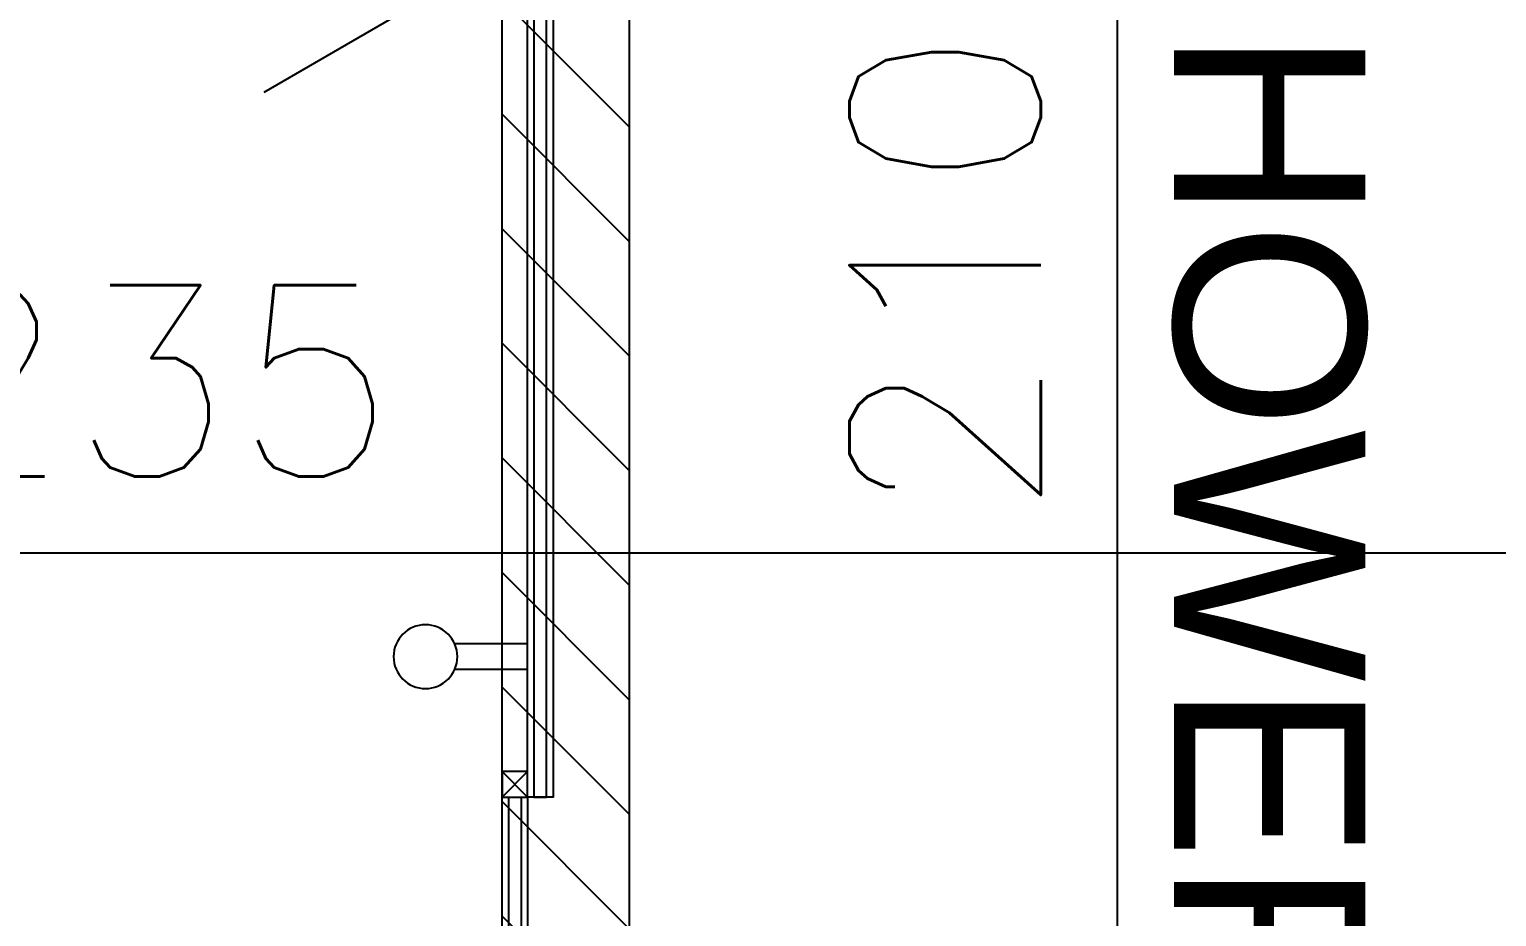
# Model space of a CAD drawing. Header units: centimetres. Extents: x -2093 to 438, y -64 to 4985.
# Drawn here: x -557 to -442, y 1272.6 to 1342.1 of the extents above; entities that cross this region are included whole.
import ezdxf
from ezdxf.xclip import XClip

# ---------------------------------------------------------------- set-up
doc = ezdxf.new("R2010")
doc.units = ezdxf.units.CM
doc.header["$LTSCALE"] = 100
doc.header["$MEASUREMENT"] = 0
doc.header["$XCLIPFRAME"] = 0
for name, color, linetype in [('$0$SCHEDUALE LINES-02', 8, 'Continuous'), ('A0-01 FLOOR PLANS$0$COUNTERS', 85, 'Continuous'), ('A0-01 FLOOR PLANS$0$DIM IN', 1, 'Continuous'), ('A0-01 FLOOR PLANS$0$DOOR', 1, 'Continuous'), ('A0-01 FLOOR PLANS$0$TEXT', 3, 'Continuous'), ('A0-01 FLOOR PLANS$0$THRESHOLD', 8, 'Continuous'), ('A0-01 FLOOR PLANS$0$TILE', 252, 'Continuous'), ('DIM IN', 1, 'Continuous')]:
    doc.layers.add(name, color=color, linetype=linetype)
doc.styles.add('A0-01 FLOOR PLANS$0$22', font='romans.shx')
doc.styles.add('A0-01 FLOOR PLANS$0$ART-PS-1', font='arial.ttf', dxfattribs={"height": 20})
doc.dimstyles.new('A0-01 FLOOR PLANS$0$100', dxfattribs={"dimtxt": 15, "dimasz": 10, "dimexe": 8, "dimexo": 12, "dimgap": 6, "dimtad": 1, "dimdec": 0, "dimzin": 0, "dimdsep": 46, "dimtxsty": 'A0-01 FLOOR PLANS$0$22', "dimblk": 'A0-01 FLOOR PLANS$0$_ARCHTICK', "dimcen": 30, "dimdle": 8, "dimclrd": 1, "dimclre": 1, "dimclrt": 2, "dimadec": 0, "dimazin": 0, "dimtfac": 1, "dimtdec": 0, "dimtmove": 2, "dimatfit": 3, "dimldrblk": 'A0-01 FLOOR PLANS$0$_OBLIQUE', "dimfxl": 100, "dimtolj": 1, "dimtzin": 0, "dimarcsym": 0})

# ---------------------------------------------------------------- blocks, each defined once
blk = doc.blocks.new('A0-01 FLOOR PLANS$0$A$Cfdf14f78')
at = {"layer": 'A0-01 FLOOR PLANS$0$THRESHOLD', "transparency": 33554687}
h = blk.add_hatch(dxfattribs=at)
h.set_pattern_fill('ANSI31', color=256, scale=2, angle=360)
h.set_pattern_definition([(45, (3115.114, -933.269), (-4.490128, 4.490128), [])])
h.paths.add_polyline_path([(0, -210), (0, 0), (-10, 0), (-10, -210)])
at = {"layer": 'A0-01 FLOOR PLANS$0$DOOR'}
for p, q in [((-9.5, -63.97), (-9.5, -2.27)), ((-8.5, -63.97), (-8.5, -2.27)), ((-10, -63.97), (-8, -65.97)), ((-8, -63.97), (-10, -65.97)), ((-8, -73.97), (-13.71, -73.97)), ((-8, -75.97), (-13.71, -75.97))]:
    blk.add_line(p, q, dxfattribs=at)
for points in [[(-8, -63.97), (-8, -2.27), (-10, -2.27), (-10, -63.97)], [(-8, -65.97), (-10, -65.97), (-10, -63.97), (-8, -63.97)], [(-7.5, -63.97), (-6.5, -63.97), (-6.5, -143.97), (-7.5, -143.97)]]:
    blk.add_lwpolyline(points, close=True, dxfattribs=at)
blk.add_lwpolyline([(-8, -65.97), (-8, -143.97), (-6, -143.97), (-6, -63.97), (-8, -63.97)], dxfattribs=at)
blk.add_circle((-16, -74.97), 2.5, dxfattribs=at)
at = {"layer": 'A0-01 FLOOR PLANS$0$TILE', "color": 8}
for p, q in [((-10, 0), (-10, -210)), ((0, 0), (0, -210))]:
    blk.add_line(p, q, dxfattribs=at)
blk = doc.blocks.new('A0-01 FLOOR PLANS$0$_ARCHTICK')
at = {"color": 0, "linetype": 'ByBlock', "const_width": 0.15}
blk.add_lwpolyline([(-0.5, -0.5), (0.5, 0.5)], dxfattribs=at)
blk = doc.blocks.new('*D208')
at = {"layer": 'A0-01 FLOOR PLANS$0$DIM IN', "color": 1, "lineweight": -2, "transparency": 16777216}
for p, q in [((-665, 1300), (-665, 1309.08)), ((-430, 1300), (-430, 1309.08)), ((-422, 1301.08), (-673, 1301.08))]:
    blk.add_line(p, q, dxfattribs=at)
at = {"layer": 'Defpoints', "color": 0, "transparency": 16777216}
for p in [(-665, 1301.08), (-665, 1288), (-430, 1288)]:
    blk.add_point(p, dxfattribs=at)
at = {"layer": 'A0-01 FLOOR PLANS$0$DIM IN', "color": 1, "lineweight": -2, "transparency": 16777216, "xscale": 10, "yscale": 10, "zscale": 10, "rotation": 180}
blk.add_blockref('A0-01 FLOOR PLANS$0$_ARCHTICK', (-665, 1301.08), dxfattribs=at)
at = {"layer": 'A0-01 FLOOR PLANS$0$DIM IN', "color": 1, "lineweight": -2, "transparency": 16777216, "xscale": 10, "yscale": 10, "zscale": 10}
blk.add_blockref('A0-01 FLOOR PLANS$0$_ARCHTICK', (-430, 1301.08), dxfattribs=at)
at = {"layer": 'A0-01 FLOOR PLANS$0$DIM IN', "color": 2, "transparency": 16777216, "insert": (-547.5, 1314.58), "char_height": 15, "attachment_point": 5, "style": 'A0-01 FLOOR PLANS$0$22'}
blk.add_mtext('\\A1;235', dxfattribs=at)
blk = doc.blocks.new('A0-01 FLOOR PLANS$0$_OBLIQUE')
at = {"color": 0, "linetype": 'ByBlock'}
blk.add_line((-0.5, -0.5), (0.5, 0.5), dxfattribs=at)
blk = doc.blocks.new('*D316')
at = {"layer": 'A0-01 FLOOR PLANS$0$DIM IN', "color": 1, "lineweight": -2, "transparency": 16777216}
for p, q in [((-471.77, 1436), (-471.77, 1210)), ((-483.77, 1428), (-479.77, 1428)), ((-483.77, 1218), (-479.77, 1218))]:
    blk.add_line(p, q, dxfattribs=at)
at = {"layer": 'Defpoints', "color": 0, "transparency": 16777216}
for p in [(-471.77, 1428), (-471.77, 1218), (-471.77, 1218)]:
    blk.add_point(p, dxfattribs=at)
at = {"layer": 'A0-01 FLOOR PLANS$0$DIM IN', "color": 1, "lineweight": -2, "transparency": 16777216, "xscale": 10, "yscale": 10, "zscale": 10}
for p, rotation in [((-471.77, 1428), 90), ((-471.77, 1218), 270)]:
    blk.add_blockref('A0-01 FLOOR PLANS$0$_ARCHTICK', p, dxfattribs=dict(at, rotation=rotation))
at = {"layer": 'A0-01 FLOOR PLANS$0$DIM IN', "color": 2, "transparency": 16777216, "insert": (-485.27, 1323), "char_height": 15, "attachment_point": 5, "rotation": 90, "style": 'A0-01 FLOOR PLANS$0$22'}
blk.add_mtext('\\A1;210', dxfattribs=at)
blk = doc.blocks.new('A0-01 FLOOR PLANS')
at = {"layer": 'A0-01 FLOOR PLANS$0$COUNTERS', "xscale": -1, "rotation": 180}
blk.add_blockref('A0-01 FLOOR PLANS$0$A$Cfdf14f78', (-510, 1218), dxfattribs=at)
at = {"layer": 'A0-01 FLOOR PLANS$0$TEXT', "style": 'A0-01 FLOOR PLANS$0$ART-PS-1'}
blk.add_text('SHOWER', height=15, rotation=270, dxfattribs=at).set_placement((-467.32, 1356.18))
at = {"layer": 'A0-01 FLOOR PLANS$0$DIM IN'}
dim = blk.add_linear_dim(base=(-471.77, 1218), p1=(-471.77, 1428), p2=(-471.77, 1218), angle=90, dimstyle='A0-01 FLOOR PLANS$0$100', override={"dimfxl": 0.075}, dxfattribs=at)
dim.commit()
dim.dimension.update_dxf_attribs({"geometry": '*D316', "text_midpoint": (-485.27, 1323)})
dim = blk.add_linear_dim(base=(-665, 1301.08), p1=(-430, 1288), p2=(-665, 1288), dimstyle='A0-01 FLOOR PLANS$0$100', override={"dimfxl": 0.075}, dxfattribs=at)
dim.commit()
dim.dimension.update_dxf_attribs({"geometry": '*D208', "text_midpoint": (-547.5, 1314.58)})

msp = doc.modelspace()

# ---------------------------------------------------------------- linework, layer by layer
at = {"layer": '$0$SCHEDUALE LINES-02', "color": 240, "true_color": 0xed1f24}
msp.add_lwpolyline([(-538.65, 1337.21), (-385.74, 1425.74)], dxfattribs=at)

# ---------------------------------------------------------------- block references
at = {"layer": 'DIM IN'}
ref = msp.add_blockref('A0-01 FLOOR PLANS', (0, 0), dxfattribs=at)
XClip(ref).set_block_clipping_path([(-2776.1374472706, -63.5198747971), (-25.2799057033, 3544.9387921137)])

doc.saveas('drawing.dxf')
